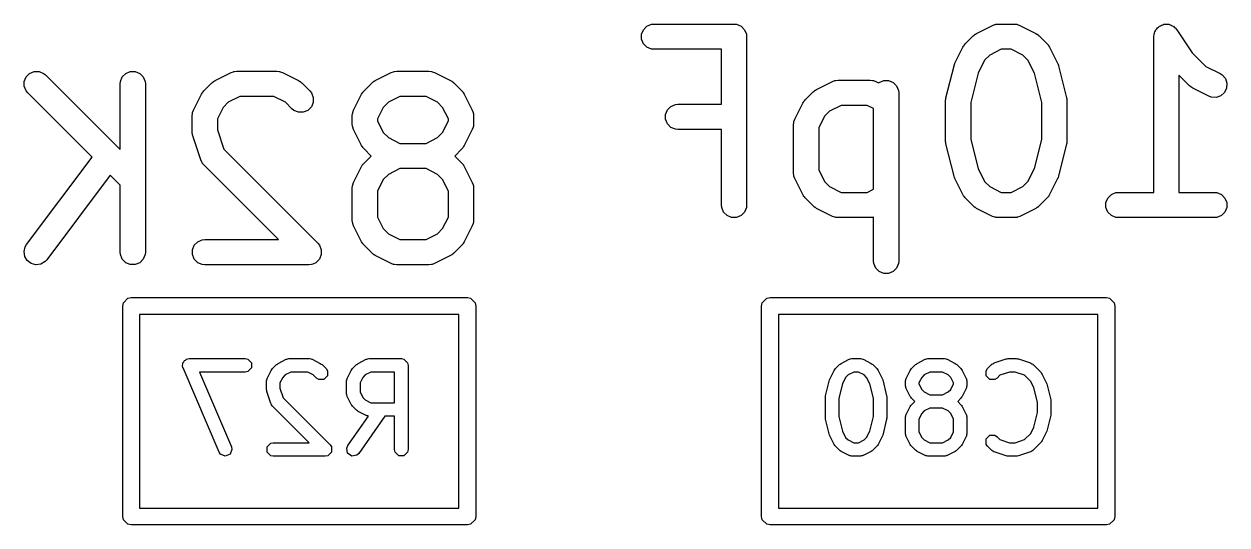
# Model space of a CAD drawing. Extents: x 2.01 to 5.6, y -4.28 to -1.65.
# Drawn here: x 3.4198 to 3.7015, y -3.4675 to -3.3504 of the extents above; entities that cross this region are included whole.
import ezdxf

# ---------------------------------------------------------------- set-up
doc = ezdxf.new("R2010")
doc.units = 0
doc.header["$MEASUREMENT"] = 0
doc.layers.add('BLACK', color=7, linetype='CONTINUOUS')

msp = doc.modelspace()

# ---------------------------------------------------------------- linework, layer by layer
at = {"layer": 'BLACK', "linetype": 'CONTINUOUS'}
for p, q in [((3.56441, -3.35276), (3.56485, -3.3517)), ((3.56485, -3.3517), (3.56566, -3.35088)), ((3.56566, -3.35088), (3.56673, -3.35044)), ((3.56673, -3.35044), (3.5673, -3.35039)), ((3.5673, -3.35039), (3.58605, -3.35039)), ((3.58605, -3.35039), (3.58663, -3.35044)), ((3.58663, -3.35044), (3.58769, -3.35088)), ((3.58769, -3.35088), (3.58851, -3.3517)), ((3.58851, -3.3517), (3.58895, -3.35276)), ((3.64285, -3.35257), (3.6466, -3.3507)), ((3.6466, -3.3507), (3.64714, -3.35049)), ((3.64714, -3.35049), (3.64724, -3.35048)), ((3.64724, -3.35048), (3.64734, -3.35044)), ((3.64734, -3.35044), (3.64792, -3.35039)), ((3.64792, -3.35039), (3.65167, -3.35039)), ((3.65167, -3.35039), (3.65224, -3.35044)), ((3.65224, -3.35044), (3.65234, -3.35048)), ((3.65234, -3.35048), (3.65245, -3.35049)), ((3.65245, -3.35049), (3.65299, -3.3507)), ((3.65299, -3.3507), (3.65674, -3.35257)), ((3.68472, -3.35197), (3.68483, -3.3517)), ((3.68483, -3.3517), (3.68504, -3.35149)), ((3.68504, -3.35149), (3.6852, -3.35125)), ((3.6852, -3.35125), (3.68544, -3.35109)), ((3.68544, -3.35109), (3.68565, -3.35088)), ((3.68565, -3.35088), (3.68592, -3.35077)), ((3.68592, -3.35077), (3.68616, -3.35061)), ((3.68616, -3.35061), (3.68645, -3.35055)), ((3.68645, -3.35055), (3.68671, -3.35044)), ((3.68671, -3.35044), (3.68701, -3.35044)), ((3.68701, -3.35044), (3.68729, -3.35039)), ((3.68729, -3.35039), (3.68758, -3.35044)), ((3.68758, -3.35044), (3.68787, -3.35044)), ((3.68787, -3.35044), (3.68814, -3.35056)), ((3.68814, -3.35056), (3.68842, -3.35061)), ((3.68842, -3.35061), (3.68866, -3.35077)), ((3.68866, -3.35077), (3.68893, -3.35088)), ((3.68893, -3.35088), (3.68914, -3.35109)), ((3.68914, -3.35109), (3.68938, -3.35125)), ((3.68938, -3.35125), (3.68974, -3.3517)), ((3.68974, -3.3517), (3.68974, -3.3517)), ((3.68974, -3.3517), (3.68974, -3.3517)), ((3.68974, -3.3517), (3.68975, -3.3517)), ((3.68975, -3.3517), (3.69333, -3.35708)), ((3.56441, -3.35392), (3.56441, -3.35276)), ((3.56485, -3.35498), (3.56441, -3.35392)), ((3.58895, -3.35276), (3.589, -3.35334)), ((3.589, -3.35334), (3.589, -3.39271)), ((3.64021, -3.355), (3.64208, -3.35313)), ((3.64208, -3.35313), (3.64231, -3.35294)), ((3.64231, -3.35294), (3.64236, -3.35288)), ((3.64236, -3.35288), (3.64245, -3.35283)), ((3.64245, -3.35283), (3.64253, -3.35276)), ((3.64253, -3.35276), (3.6426, -3.35273)), ((3.6426, -3.35273), (3.64285, -3.35257)), ((3.65674, -3.35257), (3.65699, -3.35273)), ((3.65699, -3.35273), (3.65706, -3.35276)), ((3.65706, -3.35276), (3.65714, -3.35283)), ((3.65714, -3.35283), (3.65723, -3.35288)), ((3.65723, -3.35288), (3.65728, -3.35294)), ((3.65728, -3.35294), (3.65751, -3.35313)), ((3.65751, -3.35313), (3.65938, -3.355)), ((3.68434, -3.35333), (3.68439, -3.35276)), ((3.68434, -3.35334), (3.68434, -3.35333)), ((3.68434, -3.38976), (3.68434, -3.35334)), ((3.68434, -3.35334), (3.68434, -3.35334)), ((3.68434, -3.35334), (3.68434, -3.35334)), ((3.68439, -3.35276), (3.6845, -3.35249)), ((3.6845, -3.35249), (3.68456, -3.35221)), ((3.68456, -3.35221), (3.68472, -3.35197)), ((3.56566, -3.35579), (3.56485, -3.35498)), ((3.56673, -3.35624), (3.56566, -3.35579)), ((3.5673, -3.35629), (3.56673, -3.35624)), ((3.5831, -3.35629), (3.5673, -3.35629)), ((3.5831, -3.36913), (3.5831, -3.35629)), ((3.63778, -3.35952), (3.63965, -3.35577)), ((3.63965, -3.35577), (3.63981, -3.35552)), ((3.63981, -3.35552), (3.63984, -3.35545)), ((3.63984, -3.35545), (3.63991, -3.35537)), ((3.63991, -3.35537), (3.63996, -3.35528)), ((3.63996, -3.35528), (3.64002, -3.35523)), ((3.64002, -3.35523), (3.64021, -3.355)), ((3.64862, -3.35629), (3.64592, -3.35764)), ((3.65097, -3.35629), (3.64862, -3.35629)), ((3.65367, -3.35764), (3.65097, -3.35629)), ((3.65938, -3.355), (3.65957, -3.35523)), ((3.65957, -3.35523), (3.65963, -3.35528)), ((3.65963, -3.35528), (3.65968, -3.35537)), ((3.65968, -3.35537), (3.65975, -3.35545)), ((3.65975, -3.35545), (3.65978, -3.35552)), ((3.65978, -3.35552), (3.65993, -3.35577)), ((3.65993, -3.35577), (3.66181, -3.35952)), ((3.69333, -3.35708), (3.69654, -3.36029)), ((3.63568, -3.36762), (3.63756, -3.36012)), ((3.63756, -3.36012), (3.63757, -3.36008)), ((3.63757, -3.36006), (3.63766, -3.35982)), ((3.63757, -3.36008), (3.63757, -3.36006)), ((3.63766, -3.35982), (3.63775, -3.35958)), ((3.63775, -3.35958), (3.63776, -3.35956)), ((3.63776, -3.35956), (3.63778, -3.35952)), ((3.64472, -3.35884), (3.64321, -3.36187)), ((3.64592, -3.35764), (3.64472, -3.35884)), ((3.65487, -3.35884), (3.65367, -3.35764)), ((3.65638, -3.36187), (3.65487, -3.35884)), ((3.66181, -3.35952), (3.66182, -3.35956)), ((3.66182, -3.35956), (3.66184, -3.35958)), ((3.66184, -3.35958), (3.66192, -3.35982)), ((3.66192, -3.35982), (3.66202, -3.36006)), ((3.66202, -3.36006), (3.66202, -3.36008)), ((3.66202, -3.36008), (3.66203, -3.36012)), ((3.66203, -3.36012), (3.66391, -3.36762)), ((3.41986, -3.36379), (3.4203, -3.36272)), ((3.4203, -3.36272), (3.42112, -3.36191)), ((3.42112, -3.36191), (3.42218, -3.36147)), ((3.42218, -3.36147), (3.42334, -3.36147)), ((3.42334, -3.36147), (3.4244, -3.36191)), ((3.4244, -3.36191), (3.42485, -3.36228)), ((3.42485, -3.36228), (3.4423, -3.37973)), ((3.44236, -3.36379), (3.4428, -3.36272)), ((3.4428, -3.36272), (3.44362, -3.36191)), ((3.44362, -3.36191), (3.44468, -3.36147)), ((3.44468, -3.36147), (3.44583, -3.36147)), ((3.44583, -3.36147), (3.4469, -3.36191)), ((3.4469, -3.36191), (3.44771, -3.36272)), ((3.44771, -3.36272), (3.44815, -3.36379)), ((3.46456, -3.3636), (3.46831, -3.36172)), ((3.46831, -3.36172), (3.46885, -3.36152)), ((3.46885, -3.36152), (3.46895, -3.36151)), ((3.46895, -3.36151), (3.46905, -3.36147)), ((3.46905, -3.36147), (3.46963, -3.36141)), ((3.46963, -3.36141), (3.479, -3.36141)), ((3.479, -3.36141), (3.47958, -3.36147)), ((3.47958, -3.36147), (3.47968, -3.36151)), ((3.47968, -3.36151), (3.47978, -3.36152)), ((3.47978, -3.36152), (3.48032, -3.36172)), ((3.48032, -3.36172), (3.48407, -3.3636)), ((3.50205, -3.3636), (3.5058, -3.36172)), ((3.5058, -3.36172), (3.50634, -3.36152)), ((3.50634, -3.36152), (3.50645, -3.36151)), ((3.50645, -3.36151), (3.50655, -3.36147)), ((3.50655, -3.36147), (3.50712, -3.36141)), ((3.50712, -3.36141), (3.51462, -3.36141)), ((3.51462, -3.36141), (3.5152, -3.36147)), ((3.5152, -3.36147), (3.5153, -3.36151)), ((3.5153, -3.36151), (3.5154, -3.36152)), ((3.5154, -3.36152), (3.51594, -3.36172)), ((3.51594, -3.36172), (3.51969, -3.3636)), ((3.64321, -3.36187), (3.6415, -3.3687)), ((3.65809, -3.3687), (3.65638, -3.36187)), ((3.6927, -3.3648), (3.69024, -3.36234)), ((3.69024, -3.36234), (3.69024, -3.38976)), ((3.69654, -3.36029), (3.69986, -3.36195)), ((3.69986, -3.36195), (3.70035, -3.36226)), ((3.70035, -3.36226), (3.7011, -3.36313)), ((3.41986, -3.36494), (3.41986, -3.36379)), ((3.4203, -3.366), (3.41986, -3.36494)), ((3.4423, -3.36436), (3.44236, -3.36379)), ((3.4423, -3.37973), (3.4423, -3.36436)), ((3.44815, -3.36379), (3.44821, -3.36436)), ((3.44821, -3.36436), (3.44821, -3.40373)), ((3.46192, -3.36602), (3.46379, -3.36415)), ((3.46379, -3.36415), (3.46402, -3.36396)), ((3.46402, -3.36396), (3.46407, -3.36391)), ((3.46407, -3.36391), (3.46416, -3.36385)), ((3.46416, -3.36385), (3.46424, -3.36378)), ((3.46424, -3.36378), (3.46431, -3.36375)), ((3.46431, -3.36375), (3.46456, -3.3636)), ((3.48407, -3.3636), (3.48432, -3.36375)), ((3.48432, -3.36375), (3.48439, -3.36378)), ((3.48439, -3.36378), (3.48447, -3.36385)), ((3.48447, -3.36385), (3.48456, -3.36391)), ((3.48456, -3.36391), (3.48461, -3.36396)), ((3.48461, -3.36396), (3.48484, -3.36415)), ((3.48484, -3.36415), (3.48671, -3.36602)), ((3.49941, -3.36602), (3.50129, -3.36415)), ((3.50129, -3.36415), (3.50151, -3.36396)), ((3.50151, -3.36396), (3.50156, -3.36391)), ((3.50156, -3.36391), (3.50165, -3.36385)), ((3.50165, -3.36385), (3.50173, -3.36378)), ((3.50173, -3.36378), (3.50181, -3.36375)), ((3.50181, -3.36375), (3.50205, -3.3636)), ((3.51969, -3.3636), (3.51994, -3.36375)), ((3.51994, -3.36375), (3.52001, -3.36378)), ((3.52001, -3.36378), (3.52009, -3.36385)), ((3.52009, -3.36385), (3.52018, -3.36391)), ((3.52018, -3.36391), (3.52023, -3.36396)), ((3.52023, -3.36396), (3.52046, -3.36415)), ((3.52046, -3.36415), (3.52234, -3.36602)), ((3.60511, -3.36585), (3.60535, -3.3657)), ((3.60535, -3.3657), (3.6091, -3.36382)), ((3.6091, -3.36382), (3.60964, -3.36361)), ((3.60964, -3.36361), (3.60975, -3.36361)), ((3.60975, -3.36361), (3.60985, -3.36357)), ((3.60985, -3.36357), (3.61042, -3.36351)), ((3.61042, -3.36351), (3.61792, -3.36351)), ((3.61792, -3.36351), (3.6185, -3.36357)), ((3.6185, -3.36357), (3.6186, -3.36361)), ((3.6186, -3.36361), (3.6187, -3.36361)), ((3.6187, -3.36361), (3.61924, -3.36382)), ((3.61924, -3.36382), (3.61989, -3.36415)), ((3.61989, -3.36415), (3.62003, -3.36401)), ((3.62003, -3.36401), (3.6211, -3.36357)), ((3.6211, -3.36357), (3.62225, -3.36357)), ((3.62225, -3.36357), (3.62331, -3.36401)), ((3.62331, -3.36401), (3.62413, -3.36482)), ((3.62413, -3.36482), (3.62457, -3.36589)), ((3.69293, -3.36499), (3.6927, -3.3648)), ((3.69298, -3.36505), (3.69293, -3.36499)), ((3.69307, -3.3651), (3.69298, -3.36505)), ((3.69315, -3.36517), (3.69307, -3.3651)), ((3.69322, -3.3652), (3.69315, -3.36517)), ((3.69347, -3.36535), (3.69322, -3.3652)), ((3.69722, -3.36723), (3.69347, -3.36535)), ((3.70139, -3.36537), (3.70087, -3.3664)), ((3.7011, -3.36313), (3.70147, -3.36422)), ((3.70147, -3.36422), (3.70139, -3.36537)), ((3.42067, -3.36645), (3.4203, -3.366)), ((3.43573, -3.38151), (3.42067, -3.36645)), ((3.45949, -3.37054), (3.46136, -3.36679)), ((3.46136, -3.36679), (3.46152, -3.36654)), ((3.46152, -3.36654), (3.46155, -3.36647)), ((3.46155, -3.36647), (3.46162, -3.36639)), ((3.46162, -3.36639), (3.46167, -3.3663)), ((3.46167, -3.3663), (3.46173, -3.36625)), ((3.46173, -3.36625), (3.46192, -3.36602)), ((3.47033, -3.36732), (3.46763, -3.36866)), ((3.47831, -3.36732), (3.47033, -3.36732)), ((3.481, -3.36866), (3.47831, -3.36732)), ((3.48671, -3.36602), (3.48708, -3.36647)), ((3.48708, -3.36647), (3.48752, -3.36754)), ((3.48752, -3.36754), (3.48752, -3.36869)), ((3.49698, -3.37054), (3.49886, -3.36679)), ((3.49886, -3.36679), (3.49901, -3.36654)), ((3.49901, -3.36654), (3.49904, -3.36647)), ((3.49904, -3.36647), (3.49911, -3.36639)), ((3.49911, -3.36639), (3.49917, -3.3663)), ((3.49917, -3.3663), (3.49923, -3.36625)), ((3.49923, -3.36625), (3.49941, -3.36602)), ((3.50782, -3.36732), (3.50512, -3.36866)), ((3.51393, -3.36732), (3.50782, -3.36732)), ((3.51662, -3.36866), (3.51393, -3.36732)), ((3.52234, -3.36602), (3.52252, -3.36625)), ((3.52252, -3.36625), (3.52258, -3.3663)), ((3.52258, -3.3663), (3.52264, -3.36639)), ((3.52264, -3.36639), (3.5227, -3.36647)), ((3.5227, -3.36647), (3.52273, -3.36654)), ((3.52273, -3.36654), (3.52289, -3.36679)), ((3.52289, -3.36679), (3.52476, -3.37054)), ((3.60231, -3.36864), (3.60234, -3.36857)), ((3.60234, -3.36857), (3.60241, -3.36849)), ((3.60241, -3.36849), (3.60247, -3.3684)), ((3.60247, -3.3684), (3.60253, -3.36835)), ((3.60253, -3.36835), (3.60271, -3.36812)), ((3.60271, -3.36812), (3.60459, -3.36625)), ((3.60459, -3.36625), (3.60481, -3.36606)), ((3.60481, -3.36606), (3.60486, -3.366)), ((3.60486, -3.366), (3.60495, -3.36595)), ((3.60495, -3.36595), (3.60503, -3.36588)), ((3.60503, -3.36588), (3.60511, -3.36585)), ((3.62457, -3.36589), (3.62462, -3.36646)), ((3.62462, -3.36646), (3.62462, -3.40583)), ((3.63559, -3.36834), (3.6356, -3.36824)), ((3.63559, -3.37771), (3.63559, -3.36834)), ((3.6356, -3.36819), (3.63563, -3.36798)), ((3.6356, -3.36824), (3.6356, -3.36819)), ((3.63563, -3.36798), (3.63565, -3.36776)), ((3.63565, -3.36776), (3.63567, -3.36772)), ((3.63567, -3.36772), (3.63568, -3.36762)), ((3.66391, -3.36762), (3.66392, -3.36772)), ((3.66392, -3.36772), (3.66394, -3.36776)), ((3.66394, -3.36776), (3.66396, -3.36798)), ((3.66396, -3.36798), (3.66399, -3.36819)), ((3.66399, -3.36819), (3.66399, -3.36824)), ((3.66399, -3.36824), (3.664, -3.36834)), ((3.664, -3.36834), (3.664, -3.37771)), ((3.69776, -3.36744), (3.69722, -3.36723)), ((3.69891, -3.36752), (3.69776, -3.36744)), ((3.7, -3.36715), (3.69891, -3.36752)), ((3.70087, -3.3664), (3.7, -3.36715)), ((3.45918, -3.37186), (3.45923, -3.37129)), ((3.45923, -3.37129), (3.45927, -3.37119)), ((3.45927, -3.37119), (3.45928, -3.37108)), ((3.45928, -3.37108), (3.45949, -3.37054)), ((3.46643, -3.36986), (3.46508, -3.37256)), ((3.46763, -3.36866), (3.46643, -3.36986)), ((3.48254, -3.3702), (3.481, -3.36866)), ((3.48299, -3.37057), (3.48254, -3.3702)), ((3.48405, -3.37101), (3.48299, -3.37057)), ((3.4852, -3.37101), (3.48405, -3.37101)), ((3.48627, -3.37057), (3.4852, -3.37101)), ((3.48708, -3.36975), (3.48627, -3.37057)), ((3.48752, -3.36869), (3.48708, -3.36975)), ((3.49667, -3.37186), (3.49673, -3.37129)), ((3.49673, -3.37129), (3.49677, -3.37119)), ((3.49677, -3.37119), (3.49678, -3.37108)), ((3.49678, -3.37108), (3.49698, -3.37054)), ((3.50393, -3.36986), (3.50258, -3.37256)), ((3.50512, -3.36866), (3.50393, -3.36986)), ((3.51782, -3.36986), (3.51662, -3.36866)), ((3.51917, -3.37256), (3.51782, -3.36986)), ((3.52476, -3.37054), (3.52497, -3.37108)), ((3.52497, -3.37108), (3.52498, -3.37119)), ((3.52498, -3.37119), (3.52502, -3.37129)), ((3.52502, -3.37129), (3.52507, -3.37186)), ((3.57003, -3.37151), (3.57047, -3.37045)), ((3.57047, -3.37045), (3.57129, -3.36963)), ((3.57129, -3.36963), (3.57235, -3.36919)), ((3.57235, -3.36919), (3.57293, -3.36913)), ((3.57293, -3.36913), (3.5831, -3.36913)), ((3.60028, -3.37264), (3.60216, -3.36889)), ((3.60216, -3.36889), (3.60231, -3.36864)), ((3.60842, -3.37076), (3.60723, -3.37196)), ((3.61112, -3.36942), (3.60842, -3.37076)), ((3.61723, -3.36942), (3.61112, -3.36942)), ((3.61872, -3.37016), (3.61723, -3.36942)), ((3.61872, -3.38901), (3.61872, -3.37016)), ((3.6415, -3.3687), (3.6415, -3.37735)), ((3.65809, -3.37735), (3.65809, -3.3687)), ((3.45918, -3.37561), (3.45918, -3.37186)), ((3.46508, -3.37256), (3.46508, -3.37513)), ((3.49667, -3.37374), (3.49667, -3.37186)), ((3.49673, -3.37431), (3.49667, -3.37374)), ((3.50258, -3.37256), (3.50258, -3.37304)), ((3.50258, -3.37304), (3.50393, -3.37574)), ((3.51782, -3.37574), (3.51917, -3.37304)), ((3.51917, -3.37304), (3.51917, -3.37256)), ((3.52507, -3.37374), (3.52502, -3.37431)), ((3.52507, -3.37186), (3.52507, -3.37374)), ((3.57003, -3.37266), (3.57003, -3.37151)), ((3.57047, -3.37373), (3.57003, -3.37266)), ((3.57129, -3.37454), (3.57047, -3.37373)), ((3.59997, -3.37396), (3.60003, -3.37339)), ((3.59997, -3.38521), (3.59997, -3.37396)), ((3.60003, -3.37339), (3.60007, -3.37329)), ((3.60007, -3.37329), (3.60008, -3.37318)), ((3.60008, -3.37318), (3.60028, -3.37264)), ((3.60723, -3.37196), (3.60588, -3.37466)), ((3.45921, -3.3759), (3.45918, -3.37561)), ((3.4592, -3.37598), (3.45921, -3.3759)), ((3.45922, -3.37608), (3.4592, -3.37598)), ((3.45923, -3.37619), (3.45922, -3.37608)), ((3.45926, -3.37626), (3.45923, -3.37619)), ((3.45933, -3.37655), (3.45926, -3.37626)), ((3.4612, -3.38217), (3.45933, -3.37655)), ((3.46508, -3.37513), (3.46659, -3.37964)), ((3.49677, -3.37441), (3.49673, -3.37431)), ((3.49678, -3.37452), (3.49677, -3.37441)), ((3.49698, -3.37506), (3.49678, -3.37452)), ((3.49886, -3.37881), (3.49698, -3.37506)), ((3.50393, -3.37574), (3.50512, -3.37693)), ((3.50512, -3.37693), (3.50782, -3.37828)), ((3.51393, -3.37828), (3.51662, -3.37693)), ((3.51662, -3.37693), (3.51782, -3.37574)), ((3.52476, -3.37506), (3.52289, -3.37881)), ((3.52497, -3.37452), (3.52476, -3.37506)), ((3.52498, -3.37441), (3.52497, -3.37452)), ((3.52502, -3.37431), (3.52498, -3.37441)), ((3.57235, -3.37498), (3.57129, -3.37454)), ((3.57293, -3.37504), (3.57235, -3.37498)), ((3.5831, -3.37504), (3.57293, -3.37504)), ((3.5831, -3.39271), (3.5831, -3.37504)), ((3.60588, -3.37466), (3.60588, -3.38451)), ((3.46659, -3.37964), (3.48859, -3.40165)), ((3.49901, -3.37905), (3.49886, -3.37881)), ((3.49904, -3.37913), (3.49901, -3.37905)), ((3.49911, -3.37921), (3.49904, -3.37913)), ((3.49917, -3.3793), (3.49911, -3.37921)), ((3.49923, -3.37935), (3.49917, -3.3793)), ((3.49941, -3.37957), (3.49923, -3.37935)), ((3.50107, -3.38124), (3.49941, -3.37957)), ((3.50782, -3.37828), (3.51393, -3.37828)), ((3.52234, -3.37957), (3.52067, -3.38124)), ((3.52252, -3.37935), (3.52234, -3.37957)), ((3.52258, -3.3793), (3.52252, -3.37935)), ((3.52264, -3.37921), (3.52258, -3.3793)), ((3.5227, -3.37913), (3.52264, -3.37921)), ((3.52273, -3.37905), (3.5227, -3.37913)), ((3.52289, -3.37881), (3.52273, -3.37905)), ((3.6356, -3.37781), (3.63559, -3.37771)), ((3.6356, -3.37785), (3.6356, -3.37781)), ((3.63563, -3.37807), (3.6356, -3.37785)), ((3.63565, -3.37829), (3.63563, -3.37807)), ((3.63567, -3.37833), (3.63565, -3.37829)), ((3.63568, -3.37843), (3.63567, -3.37833)), ((3.63756, -3.38593), (3.63568, -3.37843)), ((3.6415, -3.37735), (3.64321, -3.38418)), ((3.65638, -3.38418), (3.65809, -3.37735)), ((3.66391, -3.37843), (3.66203, -3.38593)), ((3.66392, -3.37833), (3.66391, -3.37843)), ((3.66394, -3.37829), (3.66392, -3.37833)), ((3.66396, -3.37807), (3.66394, -3.37829)), ((3.66399, -3.37785), (3.66396, -3.37807)), ((3.664, -3.37771), (3.66399, -3.37781)), ((3.66399, -3.37781), (3.66399, -3.37785)), ((3.4204, -3.40196), (3.43573, -3.38151)), ((3.46144, -3.3827), (3.4612, -3.38217)), ((3.49941, -3.3829), (3.50107, -3.38124)), ((3.52067, -3.38124), (3.52234, -3.3829)), ((3.46151, -3.38278), (3.46144, -3.3827)), ((3.46155, -3.38288), (3.46151, -3.38278)), ((3.46192, -3.38332), (3.46155, -3.38288)), ((3.47937, -3.40078), (3.46192, -3.38332)), ((3.49698, -3.38741), (3.49886, -3.38366)), ((3.49886, -3.38366), (3.49901, -3.38342)), ((3.49901, -3.38342), (3.49904, -3.38334)), ((3.49904, -3.38334), (3.49911, -3.38326)), ((3.49911, -3.38326), (3.49917, -3.38317)), ((3.49917, -3.38317), (3.49923, -3.38312)), ((3.49923, -3.38312), (3.49941, -3.3829)), ((3.50782, -3.38419), (3.50512, -3.38554)), ((3.51393, -3.38419), (3.50782, -3.38419)), ((3.51662, -3.38554), (3.51393, -3.38419)), ((3.52234, -3.3829), (3.52252, -3.38312)), ((3.52252, -3.38312), (3.52258, -3.38317)), ((3.52258, -3.38317), (3.52264, -3.38326)), ((3.52264, -3.38326), (3.5227, -3.38334)), ((3.5227, -3.38334), (3.52273, -3.38342)), ((3.52273, -3.38342), (3.52289, -3.38366)), ((3.52289, -3.38366), (3.52476, -3.38741)), ((3.60003, -3.38579), (3.59997, -3.38521)), ((3.60588, -3.38451), (3.60723, -3.38721)), ((3.64321, -3.38418), (3.64472, -3.38721)), ((3.65487, -3.38721), (3.65638, -3.38418)), ((3.43995, -3.38573), (3.42512, -3.4055)), ((3.4423, -3.38808), (3.43995, -3.38573)), ((3.4423, -3.40373), (3.4423, -3.38808)), ((3.49667, -3.38873), (3.49673, -3.38816)), ((3.49673, -3.38816), (3.49677, -3.38806)), ((3.49677, -3.38806), (3.49678, -3.38795)), ((3.49678, -3.38795), (3.49698, -3.38741)), ((3.50393, -3.38673), (3.50258, -3.38943)), ((3.50512, -3.38554), (3.50393, -3.38673)), ((3.51782, -3.38673), (3.51662, -3.38554)), ((3.51917, -3.38943), (3.51782, -3.38673)), ((3.52476, -3.38741), (3.52497, -3.38795)), ((3.52497, -3.38795), (3.52498, -3.38806)), ((3.52498, -3.38806), (3.52502, -3.38816)), ((3.52502, -3.38816), (3.52507, -3.38873)), ((3.60007, -3.38588), (3.60003, -3.38579)), ((3.60008, -3.38599), (3.60007, -3.38588)), ((3.60028, -3.38653), (3.60008, -3.38599)), ((3.60216, -3.39028), (3.60028, -3.38653)), ((3.60723, -3.38721), (3.60842, -3.38841)), ((3.63757, -3.38597), (3.63756, -3.38593)), ((3.63757, -3.38599), (3.63757, -3.38597)), ((3.63766, -3.38623), (3.63757, -3.38599)), ((3.63775, -3.38647), (3.63766, -3.38623)), ((3.63776, -3.38649), (3.63775, -3.38647)), ((3.63778, -3.38653), (3.63776, -3.38649)), ((3.63965, -3.39028), (3.63778, -3.38653)), ((3.64472, -3.38721), (3.64592, -3.38841)), ((3.65367, -3.38841), (3.65487, -3.38721)), ((3.66181, -3.38653), (3.65993, -3.39028)), ((3.66182, -3.38649), (3.66181, -3.38653)), ((3.66184, -3.38647), (3.66182, -3.38649)), ((3.66192, -3.38623), (3.66184, -3.38647)), ((3.66202, -3.38599), (3.66192, -3.38623)), ((3.66203, -3.38593), (3.66202, -3.38597)), ((3.66202, -3.38597), (3.66202, -3.38599)), ((3.49667, -3.39623), (3.49667, -3.38873)), ((3.50258, -3.38943), (3.50258, -3.39554)), ((3.51917, -3.39554), (3.51917, -3.38943)), ((3.52507, -3.38873), (3.52507, -3.39623)), ((3.60231, -3.39053), (3.60216, -3.39028)), ((3.60234, -3.3906), (3.60231, -3.39053)), ((3.60241, -3.39068), (3.60234, -3.3906)), ((3.60247, -3.39077), (3.60241, -3.39068)), ((3.60253, -3.39082), (3.60247, -3.39077)), ((3.60271, -3.39105), (3.60253, -3.39082)), ((3.60459, -3.39292), (3.60271, -3.39105)), ((3.60842, -3.38841), (3.61112, -3.38976)), ((3.61112, -3.38976), (3.61723, -3.38976)), ((3.61723, -3.38976), (3.61872, -3.38901)), ((3.63981, -3.39053), (3.63965, -3.39028)), ((3.63984, -3.3906), (3.63981, -3.39053)), ((3.63991, -3.39068), (3.63984, -3.3906)), ((3.63996, -3.39077), (3.63991, -3.39068)), ((3.64002, -3.39082), (3.63996, -3.39077)), ((3.64021, -3.39105), (3.64002, -3.39082)), ((3.64208, -3.39292), (3.64021, -3.39105)), ((3.64592, -3.38841), (3.64862, -3.38976)), ((3.64862, -3.38976), (3.65097, -3.38976)), ((3.65097, -3.38976), (3.65367, -3.38841)), ((3.65938, -3.39105), (3.65751, -3.39292)), ((3.65957, -3.39082), (3.65938, -3.39105)), ((3.65963, -3.39077), (3.65957, -3.39082)), ((3.65968, -3.39068), (3.65963, -3.39077)), ((3.65975, -3.3906), (3.65968, -3.39068)), ((3.65978, -3.39053), (3.65975, -3.3906)), ((3.65993, -3.39028), (3.65978, -3.39053)), ((3.67314, -3.39213), (3.67359, -3.39107)), ((3.67359, -3.39107), (3.6744, -3.39025)), ((3.6744, -3.39025), (3.67546, -3.38981)), ((3.67546, -3.38981), (3.67604, -3.38976)), ((3.67604, -3.38976), (3.68434, -3.38976)), ((3.69024, -3.38976), (3.69854, -3.38976)), ((3.69854, -3.38976), (3.69911, -3.38981)), ((3.69911, -3.38981), (3.70018, -3.39025)), ((3.70018, -3.39025), (3.70099, -3.39107)), ((3.70099, -3.39107), (3.70143, -3.39213)), ((3.58316, -3.39329), (3.5831, -3.39271)), ((3.5836, -3.39435), (3.58316, -3.39329)), ((3.58895, -3.39329), (3.58851, -3.39435)), ((3.589, -3.39271), (3.58895, -3.39329)), ((3.60481, -3.39311), (3.60459, -3.39292)), ((3.60486, -3.39317), (3.60481, -3.39311)), ((3.60495, -3.39322), (3.60486, -3.39317)), ((3.60503, -3.39329), (3.60495, -3.39322)), ((3.60511, -3.39332), (3.60503, -3.39329)), ((3.60535, -3.39348), (3.60511, -3.39332)), ((3.6091, -3.39535), (3.60535, -3.39348)), ((3.64231, -3.39311), (3.64208, -3.39292)), ((3.64236, -3.39317), (3.64231, -3.39311)), ((3.64245, -3.39322), (3.64236, -3.39317)), ((3.64253, -3.39329), (3.64245, -3.39322)), ((3.6426, -3.39332), (3.64253, -3.39329)), ((3.64285, -3.39348), (3.6426, -3.39332)), ((3.6466, -3.39535), (3.64285, -3.39348)), ((3.65674, -3.39348), (3.65299, -3.39535)), ((3.65699, -3.39332), (3.65674, -3.39348)), ((3.65706, -3.39329), (3.65699, -3.39332)), ((3.65714, -3.39322), (3.65706, -3.39329)), ((3.65723, -3.39317), (3.65714, -3.39322)), ((3.65728, -3.39311), (3.65723, -3.39317)), ((3.65751, -3.39292), (3.65728, -3.39311)), ((3.67314, -3.39329), (3.67314, -3.39213)), ((3.67359, -3.39435), (3.67314, -3.39329)), ((3.70143, -3.39329), (3.70099, -3.39435)), ((3.70143, -3.39213), (3.70143, -3.39329)), ((3.49673, -3.39681), (3.49667, -3.39623)), ((3.50258, -3.39554), (3.50393, -3.39823)), ((3.51782, -3.39823), (3.51917, -3.39554)), ((3.52507, -3.39623), (3.52502, -3.39681)), ((3.58441, -3.39516), (3.5836, -3.39435)), ((3.58548, -3.39561), (3.58441, -3.39516)), ((3.58663, -3.39561), (3.58548, -3.39561)), ((3.58769, -3.39516), (3.58663, -3.39561)), ((3.58851, -3.39435), (3.58769, -3.39516)), ((3.60964, -3.39556), (3.6091, -3.39535)), ((3.60975, -3.39556), (3.60964, -3.39556)), ((3.60985, -3.39561), (3.60975, -3.39556)), ((3.61042, -3.39566), (3.60985, -3.39561)), ((3.61792, -3.39566), (3.61042, -3.39566)), ((3.6185, -3.39561), (3.61792, -3.39566)), ((3.6186, -3.39556), (3.6185, -3.39561)), ((3.6187, -3.39556), (3.6186, -3.39556)), ((3.61872, -3.39555), (3.6187, -3.39556)), ((3.61872, -3.40583), (3.61872, -3.39555)), ((3.64714, -3.39556), (3.6466, -3.39535)), ((3.64724, -3.39556), (3.64714, -3.39556)), ((3.64734, -3.39561), (3.64724, -3.39556)), ((3.64792, -3.39566), (3.64734, -3.39561)), ((3.65167, -3.39566), (3.64792, -3.39566)), ((3.65224, -3.39561), (3.65167, -3.39566)), ((3.65234, -3.39556), (3.65224, -3.39561)), ((3.65245, -3.39556), (3.65234, -3.39556)), ((3.65299, -3.39535), (3.65245, -3.39556)), ((3.6744, -3.39516), (3.67359, -3.39435)), ((3.67546, -3.39561), (3.6744, -3.39516)), ((3.67604, -3.39566), (3.67546, -3.39561)), ((3.69854, -3.39566), (3.67604, -3.39566)), ((3.69911, -3.39561), (3.69854, -3.39566)), ((3.70018, -3.39516), (3.69911, -3.39561)), ((3.70099, -3.39435), (3.70018, -3.39516)), ((3.49677, -3.39691), (3.49673, -3.39681)), ((3.49678, -3.39701), (3.49677, -3.39691)), ((3.49698, -3.39755), (3.49678, -3.39701)), ((3.49886, -3.4013), (3.49698, -3.39755)), ((3.50393, -3.39823), (3.50512, -3.39943)), ((3.50512, -3.39943), (3.50782, -3.40078)), ((3.51393, -3.40078), (3.51662, -3.39943)), ((3.51662, -3.39943), (3.51782, -3.39823)), ((3.52476, -3.39755), (3.52289, -3.4013)), ((3.52497, -3.39701), (3.52476, -3.39755)), ((3.52498, -3.39691), (3.52497, -3.39701)), ((3.52502, -3.39681), (3.52498, -3.39691)), ((3.4201, -3.40246), (3.4204, -3.40196)), ((3.45923, -3.40316), (3.45967, -3.40209)), ((3.45967, -3.40209), (3.46049, -3.40128)), ((3.46049, -3.40128), (3.46155, -3.40084)), ((3.46155, -3.40084), (3.46213, -3.40078)), ((3.46213, -3.40078), (3.47937, -3.40078)), ((3.48859, -3.40165), (3.48896, -3.40209)), ((3.48896, -3.40209), (3.4894, -3.40316)), ((3.49901, -3.40155), (3.49886, -3.4013)), ((3.49904, -3.40162), (3.49901, -3.40155)), ((3.49911, -3.4017), (3.49904, -3.40162)), ((3.49917, -3.40179), (3.49911, -3.4017)), ((3.49923, -3.40184), (3.49917, -3.40179)), ((3.49941, -3.40207), (3.49923, -3.40184)), ((3.50129, -3.40395), (3.49941, -3.40207)), ((3.50782, -3.40078), (3.51393, -3.40078)), ((3.52234, -3.40207), (3.52046, -3.40395)), ((3.52252, -3.40184), (3.52234, -3.40207)), ((3.52258, -3.40179), (3.52252, -3.40184)), ((3.52264, -3.4017), (3.52258, -3.40179)), ((3.5227, -3.40162), (3.52264, -3.4017)), ((3.52273, -3.40155), (3.5227, -3.40162)), ((3.52289, -3.4013), (3.52273, -3.40155)), ((3.41981, -3.40357), (3.4201, -3.40246)), ((3.41997, -3.40471), (3.41981, -3.40357)), ((3.42056, -3.4057), (3.41997, -3.40471)), ((3.44236, -3.40431), (3.4423, -3.40373)), ((3.4428, -3.40537), (3.44236, -3.40431)), ((3.44815, -3.40431), (3.44771, -3.40537)), ((3.44821, -3.40373), (3.44815, -3.40431)), ((3.45923, -3.40431), (3.45923, -3.40316)), ((3.45967, -3.40537), (3.45923, -3.40431)), ((3.4894, -3.40431), (3.48896, -3.40537)), ((3.4894, -3.40316), (3.4894, -3.40431)), ((3.50151, -3.40413), (3.50129, -3.40395)), ((3.50156, -3.40419), (3.50151, -3.40413)), ((3.50165, -3.40425), (3.50156, -3.40419)), ((3.50173, -3.40431), (3.50165, -3.40425)), ((3.50181, -3.40434), (3.50173, -3.40431)), ((3.50205, -3.4045), (3.50181, -3.40434)), ((3.5058, -3.40637), (3.50205, -3.4045)), ((3.51969, -3.4045), (3.51594, -3.40637)), ((3.51994, -3.40434), (3.51969, -3.4045)), ((3.52001, -3.40431), (3.51994, -3.40434)), ((3.52009, -3.40425), (3.52001, -3.40431)), ((3.52018, -3.40419), (3.52009, -3.40425)), ((3.52023, -3.40413), (3.52018, -3.40419)), ((3.52046, -3.40395), (3.52023, -3.40413)), ((3.42148, -3.4064), (3.42056, -3.4057)), ((3.4226, -3.40668), (3.42148, -3.4064)), ((3.42374, -3.40652), (3.4226, -3.40668)), ((3.42473, -3.40593), (3.42374, -3.40652)), ((3.42512, -3.4055), (3.42473, -3.40593)), ((3.44362, -3.40619), (3.4428, -3.40537)), ((3.44468, -3.40663), (3.44362, -3.40619)), ((3.44583, -3.40663), (3.44468, -3.40663)), ((3.4469, -3.40619), (3.44583, -3.40663)), ((3.44771, -3.40537), (3.4469, -3.40619)), ((3.46049, -3.40619), (3.45967, -3.40537)), ((3.46155, -3.40663), (3.46049, -3.40619)), ((3.46213, -3.40669), (3.46155, -3.40663)), ((3.4865, -3.40669), (3.46213, -3.40669)), ((3.48708, -3.40663), (3.4865, -3.40669)), ((3.48739, -3.4065), (3.48708, -3.40663)), ((3.48814, -3.40619), (3.48739, -3.4065)), ((3.48896, -3.40537), (3.48814, -3.40619)), ((3.50634, -3.40658), (3.5058, -3.40637)), ((3.50645, -3.40659), (3.50634, -3.40658)), ((3.50655, -3.40663), (3.50645, -3.40659)), ((3.50712, -3.40669), (3.50655, -3.40663)), ((3.51462, -3.40669), (3.50712, -3.40669)), ((3.5152, -3.40663), (3.51462, -3.40669)), ((3.5153, -3.40659), (3.5152, -3.40663)), ((3.5154, -3.40658), (3.5153, -3.40659)), ((3.51594, -3.40637), (3.5154, -3.40658)), ((3.61878, -3.40641), (3.61872, -3.40583)), ((3.61922, -3.40747), (3.61878, -3.40641)), ((3.62003, -3.40829), (3.61922, -3.40747)), ((3.62413, -3.40747), (3.62331, -3.40829)), ((3.62457, -3.40641), (3.62413, -3.40747)), ((3.62462, -3.40583), (3.62457, -3.40641)), ((3.6211, -3.40873), (3.62003, -3.40829)), ((3.62225, -3.40873), (3.6211, -3.40873)), ((3.62331, -3.40829), (3.62225, -3.40873)), ((3.44291, -3.41634), (3.44306, -3.41559)), ((3.44291, -3.46555), (3.44291, -3.41634)), ((3.44306, -3.41559), (3.44413, -3.41452)), ((3.44413, -3.41452), (3.44488, -3.41437)), ((3.44488, -3.41437), (3.52362, -3.41437)), ((3.52362, -3.41437), (3.52438, -3.41452)), ((3.52438, -3.41452), (3.52544, -3.41559)), ((3.52544, -3.41559), (3.52559, -3.41634)), ((3.52559, -3.41634), (3.52559, -3.46555)), ((3.59252, -3.41634), (3.59267, -3.41559)), ((3.59252, -3.46555), (3.59252, -3.41634)), ((3.59267, -3.41559), (3.59373, -3.41452)), ((3.59373, -3.41452), (3.59449, -3.41437)), ((3.59449, -3.41437), (3.67323, -3.41437)), ((3.67323, -3.41437), (3.67398, -3.41452)), ((3.67398, -3.41452), (3.67505, -3.41559)), ((3.67505, -3.41559), (3.6752, -3.41634)), ((3.6752, -3.41634), (3.6752, -3.46555)), ((3.44685, -3.41831), (3.44685, -3.46358)), ((3.52165, -3.41831), (3.44685, -3.41831)), ((3.52165, -3.46358), (3.52165, -3.41831)), ((3.59646, -3.41831), (3.59646, -3.46358)), ((3.67126, -3.41831), (3.59646, -3.41831)), ((3.67126, -3.46358), (3.67126, -3.41831)), ((3.4569, -3.43022), (3.45702, -3.42992)), ((3.45702, -3.43079), (3.4569, -3.43022)), ((3.45702, -3.4296), (3.45723, -3.42939)), ((3.45702, -3.42992), (3.45702, -3.4296)), ((3.45723, -3.42939), (3.45735, -3.4291)), ((3.45735, -3.4291), (3.45764, -3.42898)), ((3.45764, -3.42898), (3.45787, -3.42875)), ((3.45787, -3.42875), (3.45844, -3.42863)), ((3.45844, -3.42863), (3.45845, -3.42863)), ((3.45845, -3.42863), (3.45846, -3.42863)), ((3.45846, -3.42863), (3.45847, -3.42863)), ((3.45847, -3.42863), (3.4716, -3.42863)), ((3.4716, -3.42863), (3.4722, -3.42875)), ((3.4722, -3.42875), (3.47305, -3.4296)), ((3.47305, -3.4296), (3.47305, -3.43081)), ((3.47798, -3.43096), (3.47892, -3.43003)), ((3.47892, -3.43003), (3.47913, -3.42989)), ((3.47913, -3.42989), (3.47933, -3.42973)), ((3.47933, -3.42973), (3.4812, -3.42879)), ((3.4812, -3.42879), (3.48128, -3.42877)), ((3.48128, -3.42877), (3.48131, -3.42875)), ((3.48131, -3.42875), (3.48155, -3.4287)), ((3.48155, -3.4287), (3.4818, -3.42863)), ((3.4818, -3.42863), (3.48183, -3.42864)), ((3.48183, -3.42864), (3.48191, -3.42863)), ((3.48191, -3.42863), (3.4866, -3.42863)), ((3.4866, -3.42863), (3.48667, -3.42864)), ((3.48667, -3.42864), (3.48671, -3.42863)), ((3.48671, -3.42863), (3.48695, -3.4287)), ((3.48695, -3.4287), (3.4872, -3.42875)), ((3.4872, -3.42875), (3.48722, -3.42877)), ((3.48722, -3.42877), (3.4873, -3.42879)), ((3.4873, -3.42879), (3.48917, -3.42973)), ((3.48917, -3.42973), (3.48937, -3.42989)), ((3.48937, -3.42989), (3.48958, -3.43003)), ((3.48958, -3.43003), (3.49052, -3.43096)), ((3.49673, -3.43096), (3.49767, -3.43003)), ((3.49767, -3.43003), (3.49788, -3.42989)), ((3.49788, -3.42989), (3.49808, -3.42973)), ((3.49808, -3.42973), (3.49995, -3.42879)), ((3.49995, -3.42879), (3.50003, -3.42877)), ((3.50003, -3.42877), (3.50005, -3.42875)), ((3.50005, -3.42875), (3.5003, -3.4287)), ((3.5003, -3.4287), (3.50054, -3.42863)), ((3.50054, -3.42863), (3.50058, -3.42864)), ((3.50058, -3.42864), (3.50066, -3.42863)), ((3.50066, -3.42863), (3.50816, -3.42863)), ((3.50816, -3.42863), (3.50876, -3.42875)), ((3.50876, -3.42875), (3.50961, -3.4296)), ((3.50961, -3.4296), (3.50973, -3.4302)), ((3.50973, -3.4302), (3.50973, -3.44989)), ((3.60978, -3.43096), (3.61072, -3.43003)), ((3.61072, -3.43003), (3.61093, -3.42989)), ((3.61093, -3.42989), (3.61113, -3.42973)), ((3.61113, -3.42973), (3.613, -3.42879)), ((3.613, -3.42879), (3.61308, -3.42877)), ((3.61308, -3.42877), (3.6131, -3.42875)), ((3.6131, -3.42875), (3.61335, -3.4287)), ((3.61335, -3.4287), (3.61359, -3.42863)), ((3.61359, -3.42863), (3.61363, -3.42864)), ((3.61363, -3.42864), (3.6137, -3.42863)), ((3.6137, -3.42863), (3.61558, -3.42863)), ((3.61558, -3.42863), (3.61566, -3.42864)), ((3.61566, -3.42864), (3.61569, -3.42863)), ((3.61569, -3.42863), (3.61593, -3.4287)), ((3.61593, -3.4287), (3.61618, -3.42875)), ((3.61618, -3.42875), (3.61621, -3.42877)), ((3.61621, -3.42877), (3.61628, -3.42879)), ((3.61628, -3.42879), (3.61816, -3.42973)), ((3.61816, -3.42973), (3.61836, -3.42989)), ((3.61836, -3.42989), (3.61857, -3.43003)), ((3.61857, -3.43003), (3.6195, -3.43096)), ((3.62759, -3.43096), (3.62853, -3.43003)), ((3.62853, -3.43003), (3.62874, -3.42989)), ((3.62874, -3.42989), (3.62894, -3.42973)), ((3.62894, -3.42973), (3.63081, -3.42879)), ((3.63081, -3.42879), (3.63089, -3.42877)), ((3.63089, -3.42877), (3.63091, -3.42875)), ((3.63091, -3.42875), (3.63116, -3.4287)), ((3.63116, -3.4287), (3.6314, -3.42863)), ((3.6314, -3.42863), (3.63144, -3.42864)), ((3.63144, -3.42864), (3.63151, -3.42863)), ((3.63151, -3.42863), (3.63526, -3.42863)), ((3.63526, -3.42863), (3.63534, -3.42864)), ((3.63534, -3.42864), (3.63538, -3.42863)), ((3.63538, -3.42863), (3.63562, -3.4287)), ((3.63562, -3.4287), (3.63587, -3.42875)), ((3.63587, -3.42875), (3.63589, -3.42877)), ((3.63589, -3.42877), (3.63597, -3.42879)), ((3.63597, -3.42879), (3.63784, -3.42973)), ((3.63784, -3.42973), (3.63804, -3.42989)), ((3.63804, -3.42989), (3.63825, -3.43003)), ((3.63825, -3.43003), (3.63919, -3.43096)), ((3.6454, -3.43096), (3.64634, -3.43003)), ((3.64634, -3.43003), (3.6464, -3.42998)), ((3.6464, -3.42998), (3.64642, -3.42995)), ((3.64642, -3.42995), (3.64664, -3.42983)), ((3.64664, -3.42983), (3.64685, -3.42969)), ((3.64685, -3.42969), (3.64688, -3.42969)), ((3.64688, -3.42969), (3.64695, -3.42965)), ((3.64695, -3.42965), (3.64976, -3.42871)), ((3.64976, -3.42871), (3.65001, -3.42868)), ((3.65001, -3.42868), (3.65026, -3.42863)), ((3.65026, -3.42863), (3.65214, -3.42863)), ((3.65214, -3.42863), (3.65238, -3.42868)), ((3.65238, -3.42868), (3.65264, -3.42871)), ((3.65264, -3.42871), (3.65545, -3.42965)), ((3.65545, -3.42965), (3.65552, -3.42969)), ((3.65552, -3.42969), (3.65555, -3.42969)), ((3.65555, -3.42969), (3.65576, -3.42983)), ((3.65576, -3.42983), (3.65598, -3.42995)), ((3.65598, -3.42995), (3.656, -3.42998)), ((3.656, -3.42998), (3.65606, -3.43003)), ((3.65606, -3.43003), (3.65794, -3.4319)), ((3.45702, -3.43081), (3.45702, -3.43079)), ((3.45703, -3.43082), (3.45702, -3.43081)), ((3.45702, -3.43081), (3.45702, -3.43081)), ((3.46546, -3.45051), (3.45703, -3.43082)), ((3.4716, -3.43178), (3.46086, -3.43178)), ((3.46086, -3.43178), (3.46836, -3.44927)), ((3.4722, -3.43166), (3.4716, -3.43178)), ((3.47305, -3.43081), (3.4722, -3.43166)), ((3.47665, -3.4336), (3.4767, -3.43335)), ((3.4767, -3.43335), (3.47673, -3.43332)), ((3.47673, -3.43332), (3.47675, -3.43325)), ((3.47675, -3.43325), (3.47769, -3.43137)), ((3.47769, -3.43137), (3.47784, -3.43117)), ((3.47784, -3.43117), (3.47798, -3.43096)), ((3.48039, -3.43301), (3.47973, -3.43432)), ((3.48097, -3.43243), (3.48039, -3.43301)), ((3.48228, -3.43178), (3.48097, -3.43243)), ((3.48622, -3.43178), (3.48228, -3.43178)), ((3.48754, -3.43243), (3.48622, -3.43178)), ((3.48829, -3.43319), (3.48754, -3.43243)), ((3.4888, -3.43353), (3.48829, -3.43319)), ((3.49086, -3.43268), (3.49001, -3.43353)), ((3.49052, -3.43096), (3.49086, -3.43147)), ((3.49086, -3.43147), (3.49086, -3.43268)), ((3.4954, -3.4336), (3.49545, -3.43335)), ((3.49545, -3.43335), (3.49548, -3.43332)), ((3.49548, -3.43332), (3.4955, -3.43325)), ((3.4955, -3.43325), (3.49644, -3.43137)), ((3.49644, -3.43137), (3.49659, -3.43117)), ((3.49659, -3.43117), (3.49673, -3.43096)), ((3.49914, -3.43301), (3.49848, -3.43432)), ((3.49971, -3.43243), (3.49914, -3.43301)), ((3.50103, -3.43178), (3.49971, -3.43243)), ((3.50658, -3.43178), (3.50103, -3.43178)), ((3.50658, -3.43894), (3.50658, -3.43178)), ((3.6085, -3.43341), (3.60855, -3.43325)), ((3.60855, -3.43325), (3.60948, -3.43137)), ((3.60948, -3.43137), (3.60964, -3.43117)), ((3.60964, -3.43117), (3.60978, -3.43096)), ((3.61219, -3.43301), (3.61144, -3.4345)), ((3.61276, -3.43243), (3.61219, -3.43301)), ((3.61408, -3.43178), (3.61276, -3.43243)), ((3.61521, -3.43178), (3.61408, -3.43178)), ((3.61652, -3.43243), (3.61521, -3.43178)), ((3.6171, -3.43301), (3.61652, -3.43243)), ((3.61784, -3.4345), (3.6171, -3.43301)), ((3.6195, -3.43096), (3.61965, -3.43117)), ((3.61965, -3.43117), (3.6198, -3.43137)), ((3.6198, -3.43137), (3.62074, -3.43325)), ((3.62074, -3.43325), (3.62078, -3.43341)), ((3.62626, -3.4336), (3.62631, -3.43335)), ((3.62631, -3.43335), (3.62634, -3.43332)), ((3.62634, -3.43332), (3.62636, -3.43325)), ((3.62636, -3.43325), (3.62729, -3.43137)), ((3.62729, -3.43137), (3.62745, -3.43117)), ((3.62745, -3.43117), (3.62759, -3.43096)), ((3.63, -3.43301), (3.62934, -3.43432)), ((3.63057, -3.43243), (3.63, -3.43301)), ((3.63189, -3.43178), (3.63057, -3.43243)), ((3.63489, -3.43178), (3.63189, -3.43178)), ((3.63621, -3.43243), (3.63489, -3.43178)), ((3.63678, -3.43301), (3.63621, -3.43243)), ((3.63744, -3.43432), (3.63678, -3.43301)), ((3.63919, -3.43096), (3.63933, -3.43117)), ((3.63933, -3.43117), (3.63949, -3.43137)), ((3.63949, -3.43137), (3.64042, -3.43325)), ((3.64042, -3.43325), (3.64044, -3.43332)), ((3.64044, -3.43332), (3.64047, -3.43335)), ((3.64047, -3.43335), (3.64052, -3.4336)), ((3.64506, -3.43147), (3.6454, -3.43096)), ((3.64506, -3.43268), (3.64506, -3.43147)), ((3.64591, -3.43353), (3.64506, -3.43268)), ((3.64763, -3.43319), (3.64712, -3.43353)), ((3.6483, -3.43252), (3.64763, -3.43319)), ((3.65052, -3.43178), (3.6483, -3.43252)), ((3.65188, -3.43178), (3.65052, -3.43178)), ((3.6541, -3.43252), (3.65188, -3.43178)), ((3.65553, -3.43395), (3.6541, -3.43252)), ((3.65794, -3.4319), (3.65808, -3.43211)), ((3.65808, -3.43211), (3.65823, -3.43231)), ((3.65823, -3.43231), (3.65917, -3.43419)), ((3.47658, -3.43395), (3.4766, -3.43387)), ((3.47658, -3.43583), (3.47658, -3.43395)), ((3.47663, -3.43607), (3.47658, -3.43583)), ((3.47659, -3.43384), (3.47665, -3.4336)), ((3.4766, -3.43387), (3.47659, -3.43384)), ((3.47666, -3.43633), (3.47663, -3.43607)), ((3.47973, -3.43432), (3.47973, -3.43557)), ((3.47973, -3.43557), (3.48047, -3.43779)), ((3.49001, -3.43353), (3.4888, -3.43353)), ((3.49533, -3.43395), (3.49535, -3.43387)), ((3.49533, -3.43676), (3.49533, -3.43395)), ((3.49534, -3.43384), (3.4954, -3.4336)), ((3.49535, -3.43387), (3.49534, -3.43384)), ((3.49848, -3.43432), (3.49848, -3.43639)), ((3.60749, -3.43732), (3.60843, -3.43357)), ((3.60843, -3.43357), (3.6085, -3.43341)), ((3.61144, -3.4345), (3.61059, -3.4379)), ((3.61869, -3.4379), (3.61784, -3.4345)), ((3.62078, -3.43341), (3.62086, -3.43357)), ((3.62086, -3.43357), (3.62179, -3.43732)), ((3.62619, -3.43384), (3.62626, -3.4336)), ((3.62621, -3.43387), (3.62619, -3.43384)), ((3.62619, -3.43395), (3.62621, -3.43387)), ((3.62619, -3.43489), (3.62619, -3.43395)), ((3.62621, -3.43497), (3.62619, -3.43489)), ((3.62619, -3.435), (3.62621, -3.43497)), ((3.62626, -3.43524), (3.62619, -3.435)), ((3.62631, -3.43549), (3.62626, -3.43524)), ((3.62634, -3.43552), (3.62631, -3.43549)), ((3.62636, -3.43559), (3.62634, -3.43552)), ((3.62729, -3.43747), (3.62636, -3.43559)), ((3.62934, -3.43432), (3.62934, -3.43452)), ((3.62934, -3.43452), (3.63, -3.43583)), ((3.63, -3.43583), (3.63057, -3.43641)), ((3.63621, -3.43641), (3.63678, -3.43583)), ((3.63678, -3.43583), (3.63744, -3.43452)), ((3.63744, -3.43452), (3.63744, -3.43432)), ((3.64042, -3.43559), (3.63949, -3.43747)), ((3.64044, -3.43552), (3.64042, -3.43559)), ((3.64047, -3.43549), (3.64044, -3.43552)), ((3.64052, -3.43524), (3.64047, -3.43549)), ((3.64052, -3.4336), (3.64058, -3.43384)), ((3.64058, -3.435), (3.64052, -3.43524)), ((3.64058, -3.43384), (3.64057, -3.43387)), ((3.64057, -3.43387), (3.64059, -3.43395)), ((3.64059, -3.43489), (3.64057, -3.43497)), ((3.64057, -3.43497), (3.64058, -3.435)), ((3.64059, -3.43395), (3.64059, -3.43489)), ((3.64712, -3.43353), (3.64591, -3.43353)), ((3.65628, -3.43544), (3.65553, -3.43395)), ((3.65712, -3.43883), (3.65628, -3.43544)), ((3.65917, -3.43419), (3.65922, -3.43435)), ((3.65922, -3.43435), (3.65929, -3.43451)), ((3.65929, -3.43451), (3.66023, -3.43826)), ((3.4776, -3.43914), (3.47666, -3.43633)), ((3.48047, -3.43779), (3.49146, -3.44877)), ((3.49535, -3.43684), (3.49533, -3.43676)), ((3.49534, -3.43688), (3.49535, -3.43684)), ((3.4954, -3.43712), (3.49534, -3.43688)), ((3.49545, -3.43737), (3.4954, -3.43712)), ((3.49548, -3.43739), (3.49545, -3.43737)), ((3.4955, -3.43747), (3.49548, -3.43739)), ((3.49644, -3.43934), (3.4955, -3.43747)), ((3.49848, -3.43639), (3.49914, -3.43771)), ((3.49914, -3.43771), (3.49971, -3.43828)), ((3.49971, -3.43828), (3.50103, -3.43894)), ((3.50103, -3.43894), (3.50658, -3.43894)), ((3.60744, -3.4377), (3.60748, -3.43751)), ((3.60744, -3.44239), (3.60744, -3.4377)), ((3.60748, -3.43751), (3.60749, -3.43732)), ((3.61059, -3.4379), (3.61059, -3.44219)), ((3.61869, -3.44219), (3.61869, -3.4379)), ((3.62179, -3.43732), (3.6218, -3.43751)), ((3.6218, -3.43751), (3.62184, -3.4377)), ((3.62184, -3.4377), (3.62184, -3.44239)), ((3.62745, -3.43767), (3.62729, -3.43747)), ((3.62759, -3.43788), (3.62745, -3.43767)), ((3.62835, -3.43864), (3.62759, -3.43788)), ((3.62759, -3.4394), (3.62835, -3.43864)), ((3.63057, -3.43641), (3.63189, -3.43706)), ((3.63189, -3.43706), (3.63489, -3.43706)), ((3.63489, -3.43706), (3.63621, -3.43641)), ((3.63919, -3.43788), (3.63843, -3.43864)), ((3.63843, -3.43864), (3.63919, -3.4394)), ((3.63933, -3.43767), (3.63919, -3.43788)), ((3.63949, -3.43747), (3.63933, -3.43767)), ((3.65712, -3.44126), (3.65712, -3.43883)), ((3.66023, -3.43826), (3.66024, -3.43845)), ((3.66024, -3.43845), (3.66027, -3.43864)), ((3.66027, -3.43864), (3.66027, -3.44145)), ((3.47764, -3.43921), (3.4776, -3.43914)), ((3.47764, -3.43924), (3.47764, -3.43921)), ((3.47778, -3.43945), (3.47764, -3.43924)), ((3.47791, -3.43967), (3.47778, -3.43945)), ((3.47794, -3.43969), (3.47791, -3.43967)), ((3.47798, -3.43975), (3.47794, -3.43969)), ((3.48654, -3.44831), (3.47798, -3.43975)), ((3.49659, -3.43954), (3.49644, -3.43934)), ((3.49673, -3.43975), (3.49659, -3.43954)), ((3.49767, -3.44069), (3.49673, -3.43975)), ((3.49788, -3.44083), (3.49767, -3.44069)), ((3.49808, -3.44099), (3.49788, -3.44083)), ((3.49995, -3.44192), (3.49808, -3.44099)), ((3.62626, -3.44203), (3.62631, -3.44179)), ((3.62631, -3.44179), (3.62634, -3.44176)), ((3.62634, -3.44176), (3.62636, -3.44168)), ((3.62636, -3.44168), (3.62729, -3.43981)), ((3.62729, -3.43981), (3.62745, -3.43961)), ((3.62745, -3.43961), (3.62759, -3.4394)), ((3.63, -3.44145), (3.62934, -3.44276)), ((3.63057, -3.44087), (3.63, -3.44145)), ((3.63189, -3.44021), (3.63057, -3.44087)), ((3.63489, -3.44021), (3.63189, -3.44021)), ((3.63621, -3.44087), (3.63489, -3.44021)), ((3.63678, -3.44145), (3.63621, -3.44087)), ((3.63744, -3.44276), (3.63678, -3.44145)), ((3.63919, -3.4394), (3.63933, -3.43961)), ((3.63933, -3.43961), (3.63949, -3.43981)), ((3.63949, -3.43981), (3.64042, -3.44168)), ((3.64042, -3.44168), (3.64044, -3.44176)), ((3.64044, -3.44176), (3.64047, -3.44179)), ((3.64047, -3.44179), (3.64052, -3.44203)), ((3.65628, -3.44465), (3.65712, -3.44126)), ((3.66023, -3.44183), (3.65929, -3.44558)), ((3.66024, -3.44164), (3.66023, -3.44183)), ((3.66027, -3.44145), (3.66024, -3.44164)), ((3.49562, -3.44898), (3.50046, -3.44206)), ((3.50429, -3.44209), (3.4982, -3.45079)), ((3.50003, -3.44194), (3.49995, -3.44192)), ((3.50005, -3.44197), (3.50003, -3.44194)), ((3.5003, -3.44202), (3.50005, -3.44197)), ((3.50046, -3.44206), (3.5003, -3.44202)), ((3.50658, -3.44209), (3.50429, -3.44209)), ((3.50658, -3.44989), (3.50658, -3.44209)), ((3.60748, -3.44258), (3.60744, -3.44239)), ((3.60749, -3.44277), (3.60748, -3.44258)), ((3.60843, -3.44652), (3.60749, -3.44277)), ((3.61059, -3.44219), (3.61144, -3.44559)), ((3.61784, -3.44559), (3.61869, -3.44219)), ((3.62179, -3.44277), (3.62086, -3.44652)), ((3.6218, -3.44258), (3.62179, -3.44277)), ((3.62184, -3.44239), (3.6218, -3.44258)), ((3.62619, -3.44228), (3.62626, -3.44203)), ((3.62621, -3.44231), (3.62619, -3.44228)), ((3.62619, -3.44239), (3.62621, -3.44231)), ((3.62619, -3.44614), (3.62619, -3.44239)), ((3.62934, -3.44276), (3.62934, -3.44577)), ((3.63744, -3.44577), (3.63744, -3.44276)), ((3.64052, -3.44203), (3.64058, -3.44228)), ((3.64058, -3.44228), (3.64057, -3.44231)), ((3.64057, -3.44231), (3.64059, -3.44239)), ((3.64059, -3.44239), (3.64059, -3.44614)), ((3.65553, -3.44614), (3.65628, -3.44465)), ((3.6085, -3.44668), (3.60843, -3.44652)), ((3.60855, -3.44684), (3.6085, -3.44668)), ((3.60948, -3.44872), (3.60855, -3.44684)), ((3.61144, -3.44559), (3.61219, -3.44708)), ((3.61219, -3.44708), (3.61276, -3.44766)), ((3.61652, -3.44766), (3.6171, -3.44708)), ((3.6171, -3.44708), (3.61784, -3.44559)), ((3.62074, -3.44684), (3.6198, -3.44872)), ((3.62078, -3.44668), (3.62074, -3.44684)), ((3.62086, -3.44652), (3.62078, -3.44668)), ((3.62621, -3.44622), (3.62619, -3.44614)), ((3.62619, -3.44625), (3.62621, -3.44622)), ((3.62626, -3.44649), (3.62619, -3.44625)), ((3.62631, -3.44674), (3.62626, -3.44649)), ((3.62634, -3.44677), (3.62631, -3.44674)), ((3.62636, -3.44684), (3.62634, -3.44677)), ((3.62729, -3.44872), (3.62636, -3.44684)), ((3.62934, -3.44577), (3.63, -3.44708)), ((3.63, -3.44708), (3.63057, -3.44766)), ((3.63621, -3.44766), (3.63678, -3.44708)), ((3.63678, -3.44708), (3.63744, -3.44577)), ((3.64042, -3.44684), (3.63949, -3.44872)), ((3.64044, -3.44677), (3.64042, -3.44684)), ((3.64047, -3.44674), (3.64044, -3.44677)), ((3.64052, -3.44649), (3.64047, -3.44674)), ((3.64058, -3.44625), (3.64052, -3.44649)), ((3.64059, -3.44614), (3.64057, -3.44622)), ((3.64057, -3.44622), (3.64058, -3.44625)), ((3.64506, -3.44741), (3.64591, -3.44656)), ((3.64506, -3.44862), (3.64506, -3.44741)), ((3.64591, -3.44656), (3.64712, -3.44656)), ((3.64712, -3.44656), (3.64763, -3.4469)), ((3.64763, -3.4469), (3.6483, -3.44757)), ((3.6541, -3.44757), (3.65553, -3.44614)), ((3.65917, -3.44591), (3.65823, -3.44778)), ((3.65922, -3.44574), (3.65917, -3.44591)), ((3.65929, -3.44558), (3.65922, -3.44574)), ((3.46849, -3.44987), (3.46804, -3.45099)), ((3.46836, -3.44927), (3.46849, -3.44987)), ((3.4767, -3.44929), (3.47756, -3.44843)), ((3.4767, -3.45049), (3.4767, -3.44929)), ((3.47756, -3.44843), (3.47816, -3.44831)), ((3.47816, -3.44831), (3.48654, -3.44831)), ((3.49146, -3.44877), (3.4918, -3.44929)), ((3.4918, -3.44929), (3.4918, -3.45049)), ((3.49537, -3.44955), (3.49562, -3.44898)), ((3.49558, -3.45073), (3.49537, -3.44955)), ((3.5067, -3.45049), (3.50658, -3.44989)), ((3.50973, -3.44989), (3.50961, -3.45049)), ((3.60964, -3.44892), (3.60948, -3.44872)), ((3.60978, -3.44913), (3.60964, -3.44892)), ((3.61072, -3.45006), (3.60978, -3.44913)), ((3.61093, -3.4502), (3.61072, -3.45006)), ((3.61113, -3.45036), (3.61093, -3.4502)), ((3.61276, -3.44766), (3.61408, -3.44831)), ((3.61408, -3.44831), (3.61521, -3.44831)), ((3.61521, -3.44831), (3.61652, -3.44766)), ((3.61836, -3.4502), (3.61816, -3.45036)), ((3.61857, -3.45006), (3.61836, -3.4502)), ((3.6195, -3.44913), (3.61857, -3.45006)), ((3.61965, -3.44892), (3.6195, -3.44913)), ((3.6198, -3.44872), (3.61965, -3.44892)), ((3.62745, -3.44892), (3.62729, -3.44872)), ((3.62759, -3.44913), (3.62745, -3.44892)), ((3.62853, -3.45006), (3.62759, -3.44913)), ((3.62874, -3.4502), (3.62853, -3.45006)), ((3.62894, -3.45036), (3.62874, -3.4502)), ((3.63057, -3.44766), (3.63189, -3.44831)), ((3.63189, -3.44831), (3.63489, -3.44831)), ((3.63489, -3.44831), (3.63621, -3.44766)), ((3.63804, -3.4502), (3.63784, -3.45036)), ((3.63825, -3.45006), (3.63804, -3.4502)), ((3.63919, -3.44913), (3.63825, -3.45006)), ((3.63933, -3.44892), (3.63919, -3.44913)), ((3.63949, -3.44872), (3.63933, -3.44892)), ((3.6454, -3.44913), (3.64506, -3.44862)), ((3.64634, -3.45006), (3.6454, -3.44913)), ((3.6464, -3.45011), (3.64634, -3.45006)), ((3.64642, -3.45014), (3.6464, -3.45011)), ((3.64664, -3.45026), (3.64642, -3.45014)), ((3.64685, -3.45041), (3.64664, -3.45026)), ((3.6483, -3.44757), (3.65052, -3.44831)), ((3.65052, -3.44831), (3.65188, -3.44831)), ((3.65188, -3.44831), (3.6541, -3.44757)), ((3.65576, -3.45026), (3.65555, -3.45041)), ((3.65598, -3.45014), (3.65576, -3.45026)), ((3.656, -3.45011), (3.65598, -3.45014)), ((3.65606, -3.45006), (3.656, -3.45011)), ((3.65794, -3.44819), (3.65606, -3.45006)), ((3.65808, -3.44798), (3.65794, -3.44819)), ((3.65823, -3.44778), (3.65808, -3.44798)), ((3.46581, -3.45101), (3.46546, -3.45051)), ((3.46693, -3.45146), (3.46581, -3.45101)), ((3.46804, -3.45099), (3.46693, -3.45146)), ((3.47756, -3.45134), (3.4767, -3.45049)), ((3.47816, -3.45146), (3.47756, -3.45134)), ((3.49034, -3.45146), (3.47816, -3.45146)), ((3.49095, -3.45134), (3.49034, -3.45146)), ((3.4918, -3.45049), (3.49095, -3.45134)), ((3.49095, -3.45134), (3.49095, -3.45134)), ((3.49657, -3.45143), (3.49558, -3.45073)), ((3.49775, -3.45122), (3.49657, -3.45143)), ((3.4982, -3.45079), (3.49775, -3.45122)), ((3.50755, -3.45134), (3.5067, -3.45049)), ((3.50876, -3.45134), (3.50755, -3.45134)), ((3.50961, -3.45049), (3.50876, -3.45134)), ((3.613, -3.4513), (3.61113, -3.45036)), ((3.61308, -3.45132), (3.613, -3.4513)), ((3.6131, -3.45134), (3.61308, -3.45132)), ((3.61335, -3.45139), (3.6131, -3.45134)), ((3.61359, -3.45146), (3.61335, -3.45139)), ((3.61363, -3.45145), (3.61359, -3.45146)), ((3.6137, -3.45146), (3.61363, -3.45145)), ((3.61558, -3.45146), (3.6137, -3.45146)), ((3.61566, -3.45145), (3.61558, -3.45146)), ((3.61569, -3.45146), (3.61566, -3.45145)), ((3.61593, -3.45139), (3.61569, -3.45146)), ((3.61618, -3.45134), (3.61593, -3.45139)), ((3.61621, -3.45132), (3.61618, -3.45134)), ((3.61628, -3.4513), (3.61621, -3.45132)), ((3.61816, -3.45036), (3.61628, -3.4513)), ((3.63081, -3.4513), (3.62894, -3.45036)), ((3.63089, -3.45132), (3.63081, -3.4513)), ((3.63091, -3.45134), (3.63089, -3.45132)), ((3.63116, -3.45139), (3.63091, -3.45134)), ((3.6314, -3.45146), (3.63116, -3.45139)), ((3.63144, -3.45145), (3.6314, -3.45146)), ((3.63151, -3.45146), (3.63144, -3.45145)), ((3.63526, -3.45146), (3.63151, -3.45146)), ((3.63534, -3.45145), (3.63526, -3.45146)), ((3.63538, -3.45146), (3.63534, -3.45145)), ((3.63562, -3.45139), (3.63538, -3.45146)), ((3.63587, -3.45134), (3.63562, -3.45139)), ((3.63589, -3.45132), (3.63587, -3.45134)), ((3.63597, -3.4513), (3.63589, -3.45132)), ((3.63784, -3.45036), (3.63597, -3.4513)), ((3.64688, -3.45041), (3.64685, -3.45041)), ((3.64695, -3.45044), (3.64688, -3.45041)), ((3.64976, -3.45138), (3.64695, -3.45044)), ((3.65001, -3.45141), (3.64976, -3.45138)), ((3.65026, -3.45146), (3.65001, -3.45141)), ((3.65214, -3.45146), (3.65026, -3.45146)), ((3.65238, -3.45141), (3.65214, -3.45146)), ((3.65264, -3.45138), (3.65238, -3.45141)), ((3.65545, -3.45044), (3.65264, -3.45138)), ((3.65552, -3.45041), (3.65545, -3.45044)), ((3.65555, -3.45041), (3.65552, -3.45041)), ((3.44685, -3.46358), (3.52165, -3.46358)), ((3.59646, -3.46358), (3.67126, -3.46358)), ((3.44306, -3.4663), (3.44291, -3.46555)), ((3.44413, -3.46737), (3.44306, -3.4663)), ((3.52544, -3.4663), (3.52438, -3.46737)), ((3.52559, -3.46555), (3.52544, -3.4663)), ((3.59267, -3.4663), (3.59252, -3.46555)), ((3.59373, -3.46737), (3.59267, -3.4663)), ((3.67505, -3.4663), (3.67398, -3.46737)), ((3.6752, -3.46555), (3.67505, -3.4663)), ((3.44488, -3.46752), (3.44413, -3.46737)), ((3.52362, -3.46752), (3.44488, -3.46752)), ((3.52438, -3.46737), (3.52362, -3.46752)), ((3.59449, -3.46752), (3.59373, -3.46737)), ((3.67323, -3.46752), (3.59449, -3.46752)), ((3.67398, -3.46737), (3.67323, -3.46752))]:
    msp.add_line(p, q, dxfattribs=at)

doc.saveas('drawing.dxf')
